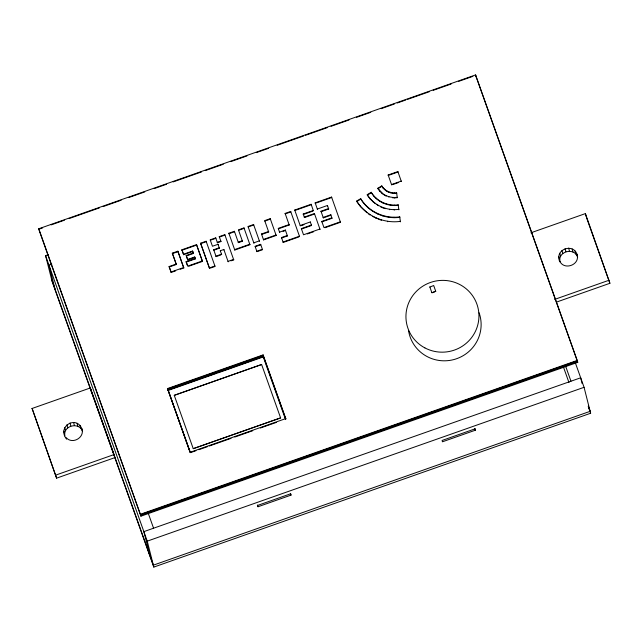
<?xml version="1.0" encoding="UTF-8"?>
<svg xmlns="http://www.w3.org/2000/svg" width="642" height="642" viewBox="0 0 642 642"><rect width="100%" height="100%" fill="white"/><g stroke="black" fill="none" stroke-linecap="round" stroke-linejoin="round"><path stroke-width="0.96" d="M66.567 439.176C56.063 425.879 78.476 414.034 82.401 430.742M64.874 435.91C62.739 425.574 79.391 421.457 82.593 431.512M559.792 261.775C553.829 248.671 575.417 242.098 577.463 256.391M559.928 261.559C557.794 251.223 574.446 247.106 577.656 257.161M367.08 212.783L360.507 206.62L356.808 201.524L356.687 201.066L360.643 198.675C368.677 211.724 384.606 218.97 399.733 216.876L399.846 217.325C384.654 219.42 368.291 212.093 360.643 198.675M375.401 203.747L370.033 198.819L367.352 195.136L367.24 194.678L371.196 192.287C376.742 201.299 387.736 206.299 398.176 204.846L398.289 205.304C387.784 206.748 376.356 201.66 371.196 192.287M377.785 188.291L383.755 194.735L379.55 191.011L377.785 188.291L381.741 185.899C384.799 190.867 390.866 193.627 396.62 192.825L396.74 193.282C390.906 194.069 384.414 191.228 381.741 185.899M356.808 201.524L360.764 199.124M367.352 195.136L371.309 192.736M377.905 188.748L381.862 186.349M140.935 516.176L140.446 514.258L577.262 360.419L577.744 362.337L140.935 516.176L39.266 230.671L38.777 228.753L475.594 74.913L577.375 360.868L140.558 514.707M38.897 229.21L42.677 227.878M51.183 224.877L64.425 220.214M69.151 218.553L99.406 207.896M103.185 206.563L121.153 200.24M128.713 197.575L144.787 191.91M154.24 188.579L166.535 184.254M173.155 181.919L201.516 171.936M205.304 170.603L223.264 164.272M230.831 161.607L246.905 155.95M256.359 152.619L268.645 148.294M277.159 145.293L303.634 135.968M305.52 135.302L327.268 127.646M331.047 126.314L349.015 119.99M356.583 117.325L370.763 112.326M381.163 108.667L394.397 104.004M397.238 103.009L405.744 100.008M407.638 99.341L429.386 91.686M433.165 90.353L451.125 84.022M458.693 81.357L472.873 76.366M575.296 362.674L584.068 387.311L590.632 413.247L153.815 567.087L52.146 281.581L45.582 255.644L48.423 254.649M51.809 264.167L48.977 265.162L55.051 289.181M397.871 171.575L397.984 172.032L388.274 175.451L388.161 174.993L397.871 171.575L401.37 181.55L401.258 181.092L391.548 184.511M175.683 270.844L171.173 272.433L169.239 266.984L176.309 264.496L172.313 253.157L177.866 251.199L183.797 267.987L177.866 251.199M183.604 254.689L183.492 254.232L192.576 251.03L192.688 251.487L183.604 254.689L181.903 249.778L196.54 244.626L202.471 261.406L188.748 266.245M209.509 268.396L200.577 243.206L206.13 241.248L215.062 266.446L210.432 268.075M217.421 242.772L217.309 242.323L220.84 241.079L220.96 241.528L217.421 242.772L215.72 237.869L210.175 239.827L212.462 246.255L218.015 244.305L219.363 248.221L213.81 250.171L213.698 249.722L219.251 247.764L219.363 248.221M224.812 234.667L224.925 235.124L219.371 237.075L219.259 236.625L224.812 234.667L233.736 259.866L230.96 260.845M234.402 231.289L234.515 231.746L228.961 233.704L228.849 233.247L234.402 231.289L238.391 242.636L242.427 241.207L242.315 240.758L238.278 242.178L238.391 242.636M228.849 233.247L234.779 250.035L249.923 244.698L243.992 227.91L238.439 229.868L242.427 241.207M259.512 241.32L253.582 224.54L248.029 226.49L253.959 243.278M261.495 234.001L263.549 239.899L276.172 235.453L270.242 218.673L264.689 220.623L268.677 231.963L261.607 234.458L261.495 234.001L268.565 231.513L268.677 231.963M290.682 211.467L290.794 211.924L285.241 213.882L285.128 213.425L290.682 211.467L299.605 236.665M311.121 204.268L311.242 204.726L294.83 210.504L294.718 210.046L311.121 204.268L313.44 210.913L313.328 210.456L303.233 214.011L303.345 214.468L312.526 211.234M331.569 197.07L331.681 197.527L315.278 203.305L315.166 202.848L331.569 197.07L340.493 222.268L324.996 227.725M172.425 253.614L177.978 251.656M182.023 250.236L196.661 245.075L196.54 244.626M200.697 243.655L206.251 241.697L206.13 241.248M210.287 240.277L215.84 238.318L215.72 237.869M238.551 230.326L244.104 228.367L243.992 227.91M248.141 226.947L253.694 224.989L253.582 224.54M264.801 221.081L270.354 219.123L270.242 218.673M328.68 209.027L328.56 208.57L320.992 211.234L321.104 211.691L328.68 209.027L327.46 205.48L317.365 209.035L317.477 209.485L315.166 202.848M186.212 255.5L187.737 259.914L186.212 255.5L193.282 253.012L192.576 251.03M186.332 255.957L193.394 253.47L193.282 253.012M392.551 184.655L398.722 182.48M314.428 213.545L304.332 217.108L304.444 217.558L314.54 214.003L314.428 213.545L320.053 229.467L319.933 229.017L303.53 234.787L301.331 228.608L311.426 225.053L311.539 225.502L301.443 229.058M187.625 259.464L194.695 256.969L195.337 258.911L186.252 262.113L187.52 265.676M188.62 259.601L194.807 257.426L194.695 256.969M169.239 266.984L169.127 266.534L176.189 264.047L172.313 253.157M278.355 228.833L289.205 225.013L289.093 224.564L278.243 228.383L279.679 232.548L279.567 232.091L285.369 230.053L287.423 235.943L281.613 237.989L281.501 237.54L287.303 235.494L287.423 235.943M186.252 262.113L186.132 261.655L195.216 258.453M220.423 251.191L220.302 250.733L223.841 249.489L228.183 261.824L228.07 261.366L233.624 259.416L233.736 259.866M282.994 231.377L285.481 230.502L285.369 230.053M300.223 225.511L310.319 221.955L311.539 225.502M330.766 214.757L323.191 217.421L323.311 217.879L330.879 215.214L330.766 214.757L331.978 218.304L321.883 221.859L321.77 221.402L331.866 217.847L331.978 218.304M301.258 225.647L304.011 224.676M171.173 272.433L171.061 271.975L183.684 267.529M202.358 260.957L187.721 266.109L186.132 261.655M253.847 242.82L259.4 240.87M180.193 269.255L182.898 268.3M213.698 249.722L216.105 256.607L220.728 254.978M256.84 251.239L262.393 249.281L260.628 244.329L255.075 246.287L256.952 251.688M255.195 246.737L260.748 244.787L260.628 244.329M214.942 265.989L209.388 267.947L200.577 243.206M299.493 236.216L283.09 241.994L283.202 242.443L298.699 236.986M257.883 251.359L262.506 249.73M307.293 233.961L313.673 231.714M32.1 408.464L90.345 387.953L114.067 454.568L114.846 457.642L56.6 478.154L32.1 408.464L56.6 478.154M530.918 232.789L585.4 213.601L609.9 283.291L556.357 302.149M429.851 287.078L433.687 285.513L435.766 291.42M434.987 291.693L431.881 292.784L435.717 291.227M167.546 388.546L263.092 354.898L285.883 419.041L285.77 418.592L190.233 452.241L167.546 388.546L190.048 452.289M263.204 355.347L167.666 388.996L190.345 452.69M167.843 389.71L263.389 356.061L285.73 418.817M168.95 389.75L216.049 373.163M217.935 372.504L263.14 356.583L285.529 419.443M168.035 390.464L263.573 356.816L263.092 354.898M174.247 395.279L261.607 364.512L280.61 417.902L193.242 448.67L174.271 395.376L261.607 364.512M55.822 475.08L114.067 454.568M554.64 299.405L609.122 280.217M191.292 452.361L196.019 450.692M198.859 449.697L207.374 446.696M209.26 446.029L231.024 438.366M234.803 437.033L252.779 430.702M260.347 428.037L276.429 422.372M577.559 361.582L140.742 515.422L38.777 228.753M153.815 567.087L147.251 541.15L584.068 387.311M258.012 506.747L291.011 495.126L290.674 493.778L257.667 505.406L258.012 506.747L257.394 505.013M475.449 430.172L442.442 441.792L442.105 440.452L475.104 428.824L475.449 430.172L474.831 428.439M383.643 194.277C387.632 196.853 392.503 197.929 397.205 197.335M392.583 197.816L396.371 197.848M367.24 194.678C373.716 205.207 386.564 211.049 398.762 209.356L398.875 209.814L398.176 204.846M356.687 201.066C365.651 215.64 383.435 223.729 400.319 221.378L400.431 221.835L399.733 216.876M381.725 207.414L384.301 208.393M372.328 216.298L380.602 220.005M384.574 195.192L386.227 196.107L386.107 195.658M378.459 205.745L376.742 204.397M66.174 437.635C72.418 444.842 85.217 437.443 81.815 428.439M368.516 213.874L369.952 214.974L369.84 214.524M559.407 260.243C563.098 271.261 580.962 265.01 576.877 254.088M586.515 217.614L609.9 283.291M475.891 76.077L577.744 362.337M588.297 406.137L590.142 411.329L153.326 565.169L51.665 279.663M588.281 406.651L590.632 413.247M565.586 366.092L570.971 381.212M563.251 366.486L568.972 382.552M429.803 286.886L431.833 292.591M388.161 174.993L391.668 184.968M320.992 211.234L323.311 217.879M321.77 221.402L323.977 227.589L340.38 221.811L340.493 222.268M303.233 214.011L304.444 217.558M294.718 210.046L300.344 225.968M285.128 213.425L289.205 225.013M281.501 237.54L283.202 242.443M219.259 236.625L220.96 241.528M220.302 250.733L221.65 254.649L221.538 254.2L215.985 256.158L216.105 256.607M290.401 493.393L291.011 495.126M196.661 245.075L202.471 261.406M192.688 251.487L193.394 253.47M194.807 257.426L195.337 258.911M181.903 249.778L183.492 254.232M169.127 266.534L171.061 271.975M148.19 513.094L153.566 528.214M45.582 255.644L147.251 541.15M585.4 213.601L586.178 216.675M575.047 251.046L575.826 254.12M572.158 248.935L572.937 252.009M568.668 248.077L569.446 251.15M565.088 248.598L565.867 251.672M561.983 250.428L562.753 253.502M559.808 253.285L560.586 256.359M558.901 256.728L559.68 259.801M582.134 383.563L580.681 377.793L143.864 531.632L149.939 555.651M475.594 74.913L476.083 76.831M394.445 192.961L394.557 193.419M394.365 197.511L394.477 197.969M392.27 192.785L392.382 193.242M394.228 205.095L394.34 205.552M390.143 192.311L390.264 192.76M394.148 209.645L394.26 210.103M388.121 191.541L388.233 191.99M388.755 196.661L388.867 197.118M394.011 217.229L394.124 217.686M390.288 204.782L390.4 205.239M386.227 190.481L386.34 190.939M384.51 189.173L384.622 189.631M389.542 209.276L389.654 209.733M383.009 187.633L383.122 188.09M386.436 203.915L386.548 204.373M388.298 216.779L388.418 217.229M381.396 192.568L381.517 193.025M385.048 208.265L385.16 208.722M382.76 202.511L382.873 202.968M387.559 221.273L387.672 221.731M379.438 190.562L379.55 191.011M379.326 200.609L379.438 201.058M380.746 206.628L380.858 207.085M382.728 215.519L382.841 215.977M376.212 198.234L376.332 198.683M381.332 219.869L381.444 220.326M373.483 195.441L373.604 195.89M377.4 213.489L377.512 213.947M373.106 201.628L373.219 202.078M375.385 217.606L375.498 218.063M369.912 198.362L370.033 198.819M372.424 210.728L372.545 211.178M367.922 207.286L368.035 207.735M363.966 203.241L364.078 203.691M360.395 206.162L360.507 206.62M327.46 205.48L327.572 205.93M310.319 221.955L310.439 222.413M276.172 235.453L276.052 235.004L263.437 239.442L263.549 239.899M249.923 244.698L249.802 244.241L234.659 249.577L234.779 250.035M280.61 417.902L193.242 448.67M263.14 356.583L263.332 357.345M223.841 249.489L223.954 249.947M218.015 244.305L218.128 244.754M176.189 264.047L176.309 264.496M90.345 387.953L91.124 391.026M79.985 425.397L80.764 428.471M77.104 423.287L77.883 426.36M73.605 422.428L74.384 425.502M70.034 422.95L70.813 426.023M66.92 424.779L67.699 427.853M64.746 427.636L65.524 430.71M63.847 431.079L64.625 434.152M396.62 192.825L397.318 197.784M479.092 312.782A36.538 35.856 -14.2 0 1 453.453 359.672A36.538 35.856 -14.2 0 1 408.553 330.686M424.884 347.9A36.538 35.856 -14.2 0 0 478.932 315.174A36.538 35.856 -14.2 0 0 423.511 285.746A36.538 35.856 -14.2 0 0 424.884 347.9"/></g></svg>
